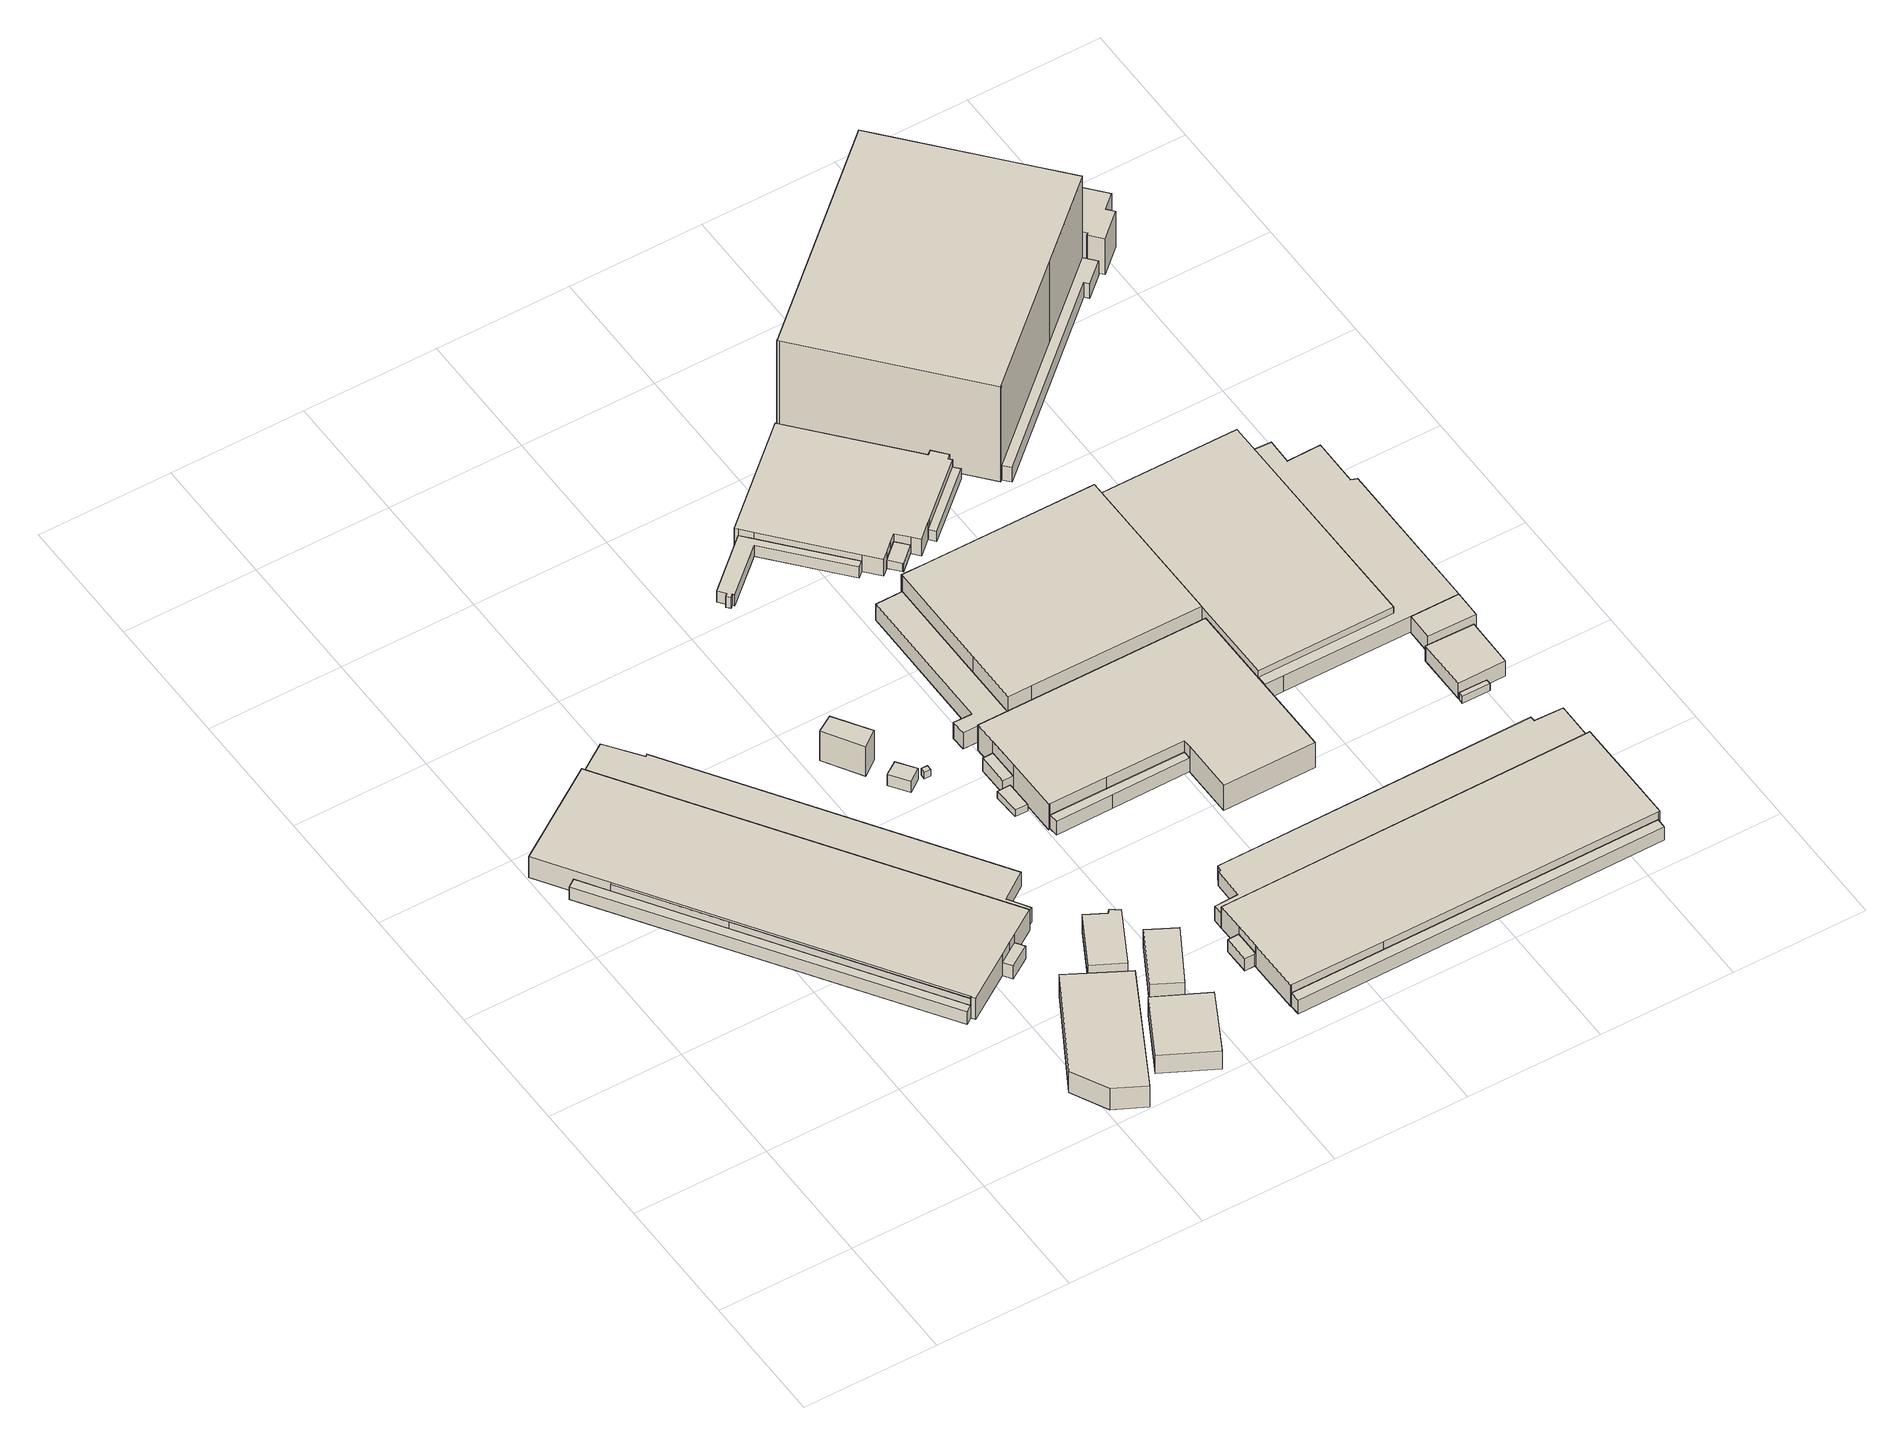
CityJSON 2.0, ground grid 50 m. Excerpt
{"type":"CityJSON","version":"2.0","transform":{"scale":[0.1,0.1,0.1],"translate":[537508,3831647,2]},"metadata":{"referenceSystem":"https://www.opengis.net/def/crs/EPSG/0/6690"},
"CityObjects":{
"building1":{"type":"Building","attributes":{"計測周辺長":281.68,"1/2500図郭":82,"区名":"住之江区","町丁目名称":"南港中８丁目","街区番号":8,"class":"3003","usage":"431","measuredHeight":5.8,"storeysAboveGround":3,"BuildingDetailAttribute.buildingRoofEdgeArea":469,"BuildingDetailAttribute.buildingStructureType":"610","BuildingDetailAttribute.buildingStructureOrgType":"2","BuildingDetailAttribute.detailedUsage":"1720","BuildingDetailAttribute.specifiedBuildingCoverageRate":0.6,"BuildingDetailAttribute.surveyYear":2017,"BuildingTsunamiRiskAttribute.description":"1","BuildingTsunamiRiskAttribute.rank":"2","BuildingTsunamiRiskAttribute.depth":1.08,"BuildingHighTideRiskAttribute.description":"1","BuildingHighTideRiskAttribute.rank":"3","BuildingHighTideRiskAttribute.depth":3.19,"BuildingIDAttribute.prefecture":"27","BuildingIDAttribute.city":"27125"},"geometry":[{"type":"Solid","lod":"1","boundaries":[[[[0,1,2,3,4]],[[3,5,6,4]],[[2,7,5,3]],[[1,8,7,2]],[[0,9,8,1]],[[4,6,9,0]],[[5,7,8,9,6]]]]}]},
"building2":{"type":"Building","attributes":{"計測周辺長":393.23,"1/2500図郭":82,"区名":"住之江区","町丁目名称":"南港中８丁目","街区番号":8,"class":"3003","usage":"431","measuredHeight":8.8,"storeysAboveGround":3,"BuildingDetailAttribute.buildingRoofEdgeArea":6495.75,"BuildingDetailAttribute.buildingStructureType":"610","BuildingDetailAttribute.buildingStructureOrgType":"2","BuildingDetailAttribute.detailedUsage":"1720","BuildingDetailAttribute.specifiedBuildingCoverageRate":0.6,"BuildingDetailAttribute.surveyYear":2017,"BuildingTsunamiRiskAttribute.description":"1","BuildingTsunamiRiskAttribute.rank":"2","BuildingTsunamiRiskAttribute.depth":0.99,"BuildingHighTideRiskAttribute.description":"1","BuildingHighTideRiskAttribute.rank":"3","BuildingHighTideRiskAttribute.depth":3.63,"BuildingIDAttribute.prefecture":"27","BuildingIDAttribute.city":"27125"},"geometry":[{"type":"Solid","lod":"1","boundaries":[[[[4,10,0]],[[10,11,12,0]],[[4,13,11,10]],[[0,12,13,4]],[[11,13,12]]]]}]},
"building3":{"type":"Building","attributes":{"計測周辺長":393.23,"1/2500図郭":82,"区名":"住之江区","町丁目名称":"南港中８丁目","街区番号":8,"class":"3001","usage":"431","measuredHeight":9.7,"storeysAboveGround":3,"BuildingDetailAttribute.buildingRoofEdgeArea":6495.75,"BuildingDetailAttribute.buildingStructureType":"610","BuildingDetailAttribute.buildingStructureOrgType":"2","BuildingDetailAttribute.detailedUsage":"1720","BuildingDetailAttribute.specifiedBuildingCoverageRate":0.6,"BuildingDetailAttribute.surveyYear":2017,"BuildingTsunamiRiskAttribute.description":"1","BuildingTsunamiRiskAttribute.rank":"2","BuildingTsunamiRiskAttribute.depth":0.93,"BuildingHighTideRiskAttribute.description":"1","BuildingHighTideRiskAttribute.rank":"3","BuildingHighTideRiskAttribute.depth":3.77,"BuildingIDAttribute.prefecture":"27","BuildingIDAttribute.city":"27125"},"geometry":[{"type":"Solid","lod":"1","boundaries":[[[[14,15,16,17,18,19,20,21,22,23,24]],[[23,25,26,24]],[[22,27,25,23]],[[21,28,27,22]],[[20,29,28,21]],[[19,30,29,20]],[[18,31,30,19]],[[17,32,31,18]],[[16,33,32,17]],[[15,34,33,16]],[[14,35,34,15]],[[24,26,35,14]],[[25,27,28,29,30,31,32,33,34,35,26]]]]}]},
"building4":{"type":"Building","attributes":{"計測周辺長":144.31,"1/2500図郭":82,"区名":"住之江区","町丁目名称":"南港中８丁目","街区番号":8,"class":"3001","usage":"431","measuredHeight":9.9,"storeysAboveGround":2,"BuildingDetailAttribute.buildingRoofEdgeArea":1191.62,"BuildingDetailAttribute.buildingStructureType":"610","BuildingDetailAttribute.buildingStructureOrgType":"2","BuildingDetailAttribute.detailedUsage":"1720","BuildingDetailAttribute.specifiedBuildingCoverageRate":0.6,"BuildingDetailAttribute.surveyYear":2017,"BuildingTsunamiRiskAttribute.description":"1","BuildingTsunamiRiskAttribute.rank":"2","BuildingTsunamiRiskAttribute.depth":0.96,"BuildingHighTideRiskAttribute.description":"1","BuildingHighTideRiskAttribute.rank":"3","BuildingHighTideRiskAttribute.depth":3.67,"BuildingIDAttribute.prefecture":"27","BuildingIDAttribute.city":"27125"},"geometry":[{"type":"Solid","lod":"1","boundaries":[[[[36,37,38,39,40]],[[39,41,42,40]],[[38,43,41,39]],[[37,44,43,38]],[[36,45,44,37]],[[40,42,45,36]],[[41,43,44,45,42]]]]}]},
"building5":{"type":"Building","attributes":{"計測周辺長":339.8,"1/2500図郭":82,"区名":"住之江区","町丁目名称":"南港中８丁目","街区番号":8,"class":"3003","usage":"431","measuredHeight":6.7,"storeysAboveGround":3,"BuildingDetailAttribute.buildingRoofEdgeArea":2416.09,"BuildingDetailAttribute.buildingStructureType":"610","BuildingDetailAttribute.buildingStructureOrgType":"2","BuildingDetailAttribute.detailedUsage":"1720","BuildingDetailAttribute.specifiedBuildingCoverageRate":0.6,"BuildingDetailAttribute.surveyYear":2017,"BuildingTsunamiRiskAttribute.description":"1","BuildingTsunamiRiskAttribute.rank":"2","BuildingTsunamiRiskAttribute.depth":1.17,"BuildingHighTideRiskAttribute.description":"1","BuildingHighTideRiskAttribute.rank":"3","BuildingHighTideRiskAttribute.depth":3.79,"BuildingIDAttribute.prefecture":"27","BuildingIDAttribute.city":"27125"},"geometry":[{"type":"Solid","lod":"1","boundaries":[[[[24,46,47,48,49,50,51,14]],[[51,52,53,14]],[[50,54,52,51]],[[49,55,54,50]],[[48,56,55,49]],[[47,57,56,48]],[[46,58,57,47]],[[24,59,58,46]],[[14,53,59,24]],[[52,54,55,56,57,58,59,53]]]]}]},
"building6":{"type":"Building","attributes":{"class":"3003","measuredHeight":5.9,"BuildingDetailAttribute.specifiedBuildingCoverageRate":0.6,"BuildingDetailAttribute.surveyYear":2017,"BuildingTsunamiRiskAttribute.description":"1","BuildingTsunamiRiskAttribute.rank":"2","BuildingTsunamiRiskAttribute.depth":1.03,"BuildingHighTideRiskAttribute.description":"1","BuildingHighTideRiskAttribute.rank":"3","BuildingHighTideRiskAttribute.depth":3.66,"BuildingIDAttribute.prefecture":"27","BuildingIDAttribute.city":"27125"},"geometry":[{"type":"Solid","lod":"1","boundaries":[[[[60,61,62,63,64]],[[63,65,66,64]],[[62,67,65,63]],[[61,68,67,62]],[[60,69,68,61]],[[64,66,69,60]],[[65,67,68,69,66]]]]}]},
"building7":{"type":"Building","attributes":{"計測周辺長":93.6,"1/2500図郭":82,"区名":"住之江区","町丁目名称":"南港中８丁目","街区番号":9,"class":"3001","usage":"431","measuredHeight":8.3,"storeysAboveGround":2,"BuildingDetailAttribute.buildingRoofEdgeArea":542.72,"BuildingDetailAttribute.buildingStructureType":"610","BuildingDetailAttribute.buildingStructureOrgType":"2","BuildingDetailAttribute.detailedUsage":"1720","BuildingDetailAttribute.specifiedBuildingCoverageRate":0.6,"BuildingDetailAttribute.surveyYear":2017,"BuildingTsunamiRiskAttribute.description":"1","BuildingTsunamiRiskAttribute.rank":"2","BuildingTsunamiRiskAttribute.depth":0.92,"BuildingHighTideRiskAttribute.description":"1","BuildingHighTideRiskAttribute.rank":"3","BuildingHighTideRiskAttribute.depth":3.6,"BuildingIDAttribute.prefecture":"27","BuildingIDAttribute.city":"27125"},"geometry":[{"type":"Solid","lod":"1","boundaries":[[[[70,71,72,73]],[[72,74,75,73]],[[71,76,74,72]],[[70,77,76,71]],[[73,75,77,70]],[[74,76,77,75]]]]}]},
"building8":{"type":"Building","attributes":{"計測周辺長":71.78,"1/2500図郭":82,"区名":"住之江区","町丁目名称":"南港中８丁目","街区番号":8,"class":"3001","usage":"431","measuredHeight":8.1,"storeysAboveGround":2,"BuildingDetailAttribute.buildingRoofEdgeArea":282.41,"BuildingDetailAttribute.buildingStructureType":"610","BuildingDetailAttribute.buildingStructureOrgType":"2","BuildingDetailAttribute.detailedUsage":"1720","BuildingDetailAttribute.specifiedBuildingCoverageRate":0.6,"BuildingDetailAttribute.surveyYear":2017,"BuildingTsunamiRiskAttribute.description":"1","BuildingTsunamiRiskAttribute.rank":"2","BuildingTsunamiRiskAttribute.depth":0.71,"BuildingHighTideRiskAttribute.description":"1","BuildingHighTideRiskAttribute.rank":"3","BuildingHighTideRiskAttribute.depth":3.33,"BuildingIDAttribute.prefecture":"27","BuildingIDAttribute.city":"27125"},"geometry":[{"type":"Solid","lod":"1","boundaries":[[[[78,79,80,81,82,83]],[[82,84,85,83]],[[81,86,84,82]],[[80,87,86,81]],[[79,88,87,80]],[[78,89,88,79]],[[83,85,89,78]],[[84,86,87,88,89,85]]]]}]},
"building9":{"type":"Building","attributes":{"計測周辺長":70.95,"1/2500図郭":82,"区名":"住之江区","町丁目名称":"南港中８丁目","街区番号":9,"class":"3001","usage":"431","measuredHeight":7.9,"storeysAboveGround":2,"BuildingDetailAttribute.buildingRoofEdgeArea":276.75,"BuildingDetailAttribute.buildingStructureType":"610","BuildingDetailAttribute.buildingStructureOrgType":"2","BuildingDetailAttribute.detailedUsage":"1720","BuildingDetailAttribute.specifiedBuildingCoverageRate":0.6,"BuildingDetailAttribute.surveyYear":2017,"BuildingTsunamiRiskAttribute.description":"1","BuildingTsunamiRiskAttribute.rank":"1","BuildingTsunamiRiskAttribute.depth":0.41,"BuildingHighTideRiskAttribute.description":"1","BuildingHighTideRiskAttribute.rank":"2","BuildingHighTideRiskAttribute.depth":2.87,"BuildingIDAttribute.prefecture":"27","BuildingIDAttribute.city":"27125"},"geometry":[{"type":"Solid","lod":"1","boundaries":[[[[90,91,92,93]],[[92,94,95,93]],[[91,96,94,92]],[[90,97,96,91]],[[93,95,97,90]],[[94,96,97,95]]]]}]},
"building10":{"type":"Building","attributes":{"計測周辺長":46.69,"1/2500図郭":82,"区名":"住之江区","町丁目名称":"南港中８丁目","街区番号":7,"class":"3002","usage":"401","measuredHeight":13.6,"storeysAboveGround":4,"BuildingDetailAttribute.buildingRoofEdgeArea":118.66,"BuildingDetailAttribute.buildingStructureType":"603","BuildingDetailAttribute.buildingStructureOrgType":"3","BuildingDetailAttribute.detailedUsage":"1310","BuildingDetailAttribute.specifiedBuildingCoverageRate":0.6,"BuildingDetailAttribute.surveyYear":2017,"BuildingTsunamiRiskAttribute.description":"1","BuildingTsunamiRiskAttribute.rank":"1","BuildingTsunamiRiskAttribute.depth":0.15,"BuildingHighTideRiskAttribute.description":"1","BuildingHighTideRiskAttribute.rank":"2","BuildingHighTideRiskAttribute.depth":2.78,"BuildingIDAttribute.prefecture":"27","BuildingIDAttribute.city":"27125"},"geometry":[{"type":"Solid","lod":"1","boundaries":[[[[98,99,100,101]],[[100,102,103,101]],[[99,104,102,100]],[[98,105,104,99]],[[101,103,105,98]],[[102,104,105,103]]]]}]},
"building11":{"type":"Building","attributes":{"計測周辺長":28.37,"1/2500図郭":82,"区名":"住之江区","町丁目名称":"南港中８丁目","街区番号":7,"class":"3001","usage":"431","measuredHeight":5.3,"storeysAboveGround":1,"BuildingDetailAttribute.buildingRoofEdgeArea":49.16,"BuildingDetailAttribute.buildingStructureType":"610","BuildingDetailAttribute.buildingStructureOrgType":"2","BuildingDetailAttribute.detailedUsage":"1720","BuildingDetailAttribute.specifiedBuildingCoverageRate":0.6,"BuildingDetailAttribute.surveyYear":2017,"BuildingTsunamiRiskAttribute.description":"1","BuildingTsunamiRiskAttribute.rank":"2","BuildingTsunamiRiskAttribute.depth":1.25,"BuildingHighTideRiskAttribute.description":"1","BuildingHighTideRiskAttribute.rank":"3","BuildingHighTideRiskAttribute.depth":3.88,"BuildingIDAttribute.prefecture":"27","BuildingIDAttribute.city":"27125"},"geometry":[{"type":"Solid","lod":"1","boundaries":[[[[106,107,108,109]],[[108,110,111,109]],[[107,112,110,108]],[[106,113,112,107]],[[109,111,113,106]],[[110,112,113,111]]]]}]},
"building12":{"type":"Building","attributes":{"class":"3001","BuildingDetailAttribute.specifiedBuildingCoverageRate":0.6,"BuildingDetailAttribute.surveyYear":2017,"BuildingTsunamiRiskAttribute.description":"1","BuildingTsunamiRiskAttribute.rank":"2","BuildingTsunamiRiskAttribute.depth":1.25,"BuildingHighTideRiskAttribute.description":"1","BuildingHighTideRiskAttribute.rank":"3","BuildingHighTideRiskAttribute.depth":3.88,"BuildingIDAttribute.prefecture":"27","BuildingIDAttribute.city":"27125"},"geometry":[{"type":"Solid","lod":"1","boundaries":[[[[114,115,116,117]],[[116,118,119,117]],[[115,120,118,116]],[[114,121,120,115]],[[117,119,121,114]],[[118,120,121,119]]]]}]},
"building13":{"type":"Building","attributes":{"計測周辺長":28.31,"1/2500図郭":82,"区名":"住之江区","町丁目名称":"南港中８丁目","街区番号":9,"class":"3003","usage":"431","measuredHeight":5.7,"storeysAboveGround":2,"BuildingDetailAttribute.buildingRoofEdgeArea":41.56,"BuildingDetailAttribute.buildingStructureType":"610","BuildingDetailAttribute.buildingStructureOrgType":"2","BuildingDetailAttribute.detailedUsage":"1720","BuildingDetailAttribute.specifiedBuildingCoverageRate":0.6,"BuildingDetailAttribute.surveyYear":2017,"BuildingTsunamiRiskAttribute.description":"1","BuildingTsunamiRiskAttribute.rank":"2","BuildingTsunamiRiskAttribute.depth":0.68,"BuildingHighTideRiskAttribute.description":"1","BuildingHighTideRiskAttribute.rank":"3","BuildingHighTideRiskAttribute.depth":3.29,"BuildingIDAttribute.prefecture":"27","BuildingIDAttribute.city":"27125"},"geometry":[{"type":"Solid","lod":"1","boundaries":[[[[122,123,124,125,126,127]],[[126,128,129,127]],[[125,130,128,126]],[[124,131,130,125]],[[123,132,131,124]],[[122,133,132,123]],[[127,129,133,122]],[[128,130,131,132,133,129]]]]}]},
"building14":{"type":"Building","attributes":{"class":"3003","measuredHeight":5.7,"BuildingDetailAttribute.specifiedBuildingCoverageRate":0.6,"BuildingDetailAttribute.surveyYear":2017,"BuildingTsunamiRiskAttribute.description":"1","BuildingTsunamiRiskAttribute.rank":"2","BuildingTsunamiRiskAttribute.depth":0.74,"BuildingHighTideRiskAttribute.description":"1","BuildingHighTideRiskAttribute.rank":"3","BuildingHighTideRiskAttribute.depth":3.34,"BuildingIDAttribute.prefecture":"27","BuildingIDAttribute.city":"27125"},"geometry":[{"type":"Solid","lod":"1","boundaries":[[[[134,122,127]],[[122,133,129,127]],[[134,135,133,122]],[[127,129,135,134]],[[133,135,129]]]]}]},
"building15":{"type":"Building","attributes":{"計測周辺長":30.01,"1/2500図郭":82,"区名":"住之江区","町丁目名称":"南港中８丁目","街区番号":7,"class":"3003","usage":"431","measuredHeight":3.1,"storeysAboveGround":1,"BuildingDetailAttribute.buildingRoofEdgeArea":49.34,"BuildingDetailAttribute.buildingStructureType":"610","BuildingDetailAttribute.buildingStructureOrgType":"2","BuildingDetailAttribute.detailedUsage":"1720","BuildingDetailAttribute.specifiedBuildingCoverageRate":0.6,"BuildingDetailAttribute.surveyYear":2017,"BuildingTsunamiRiskAttribute.description":"1","BuildingTsunamiRiskAttribute.rank":"2","BuildingTsunamiRiskAttribute.depth":0.76,"BuildingHighTideRiskAttribute.description":"1","BuildingHighTideRiskAttribute.rank":"3","BuildingHighTideRiskAttribute.depth":3.38,"BuildingIDAttribute.prefecture":"27","BuildingIDAttribute.city":"27125"},"geometry":[{"type":"Solid","lod":"1","boundaries":[[[[136,137,138,139]],[[138,140,141,139]],[[137,142,140,138]],[[136,143,142,137]],[[139,141,143,136]],[[140,142,143,141]]]]}]},
"building16":{"type":"Building","attributes":{"計測周辺長":31.32,"1/2500図郭":82,"区名":"住之江区","町丁目名称":"南港中８丁目","街区番号":7,"class":"3003","usage":"431","measuredHeight":5.9,"storeysAboveGround":2,"BuildingDetailAttribute.buildingRoofEdgeArea":45.96,"BuildingDetailAttribute.buildingStructureType":"610","BuildingDetailAttribute.buildingStructureOrgType":"2","BuildingDetailAttribute.detailedUsage":"1720","BuildingDetailAttribute.specifiedBuildingCoverageRate":0.6,"BuildingDetailAttribute.surveyYear":2017,"BuildingTsunamiRiskAttribute.description":"1","BuildingTsunamiRiskAttribute.rank":"2","BuildingTsunamiRiskAttribute.depth":0.8,"BuildingHighTideRiskAttribute.description":"1","BuildingHighTideRiskAttribute.rank":"3","BuildingHighTideRiskAttribute.depth":3.42,"BuildingIDAttribute.prefecture":"27","BuildingIDAttribute.city":"27125"},"geometry":[{"type":"Solid","lod":"1","boundaries":[[[[144,145,146,147]],[[146,148,149,147]],[[145,150,148,146]],[[144,151,150,145]],[[147,149,151,144]],[[148,150,151,149]]]]}]},
"building17":{"type":"Building","attributes":{"計測周辺長":300.01,"1/2500図郭":83,"区名":"住之江区","町丁目名称":"南港中８丁目","街区番号":7,"class":"3003","usage":"431","measuredHeight":11.2,"storeysAboveGround":3,"BuildingDetailAttribute.buildingRoofEdgeArea":4330.67,"BuildingDetailAttribute.buildingStructureType":"610","BuildingDetailAttribute.buildingStructureOrgType":"2","BuildingDetailAttribute.detailedUsage":"1720","BuildingDetailAttribute.specifiedBuildingCoverageRate":0.6,"BuildingDetailAttribute.surveyYear":2017,"BuildingTsunamiRiskAttribute.description":"1","BuildingTsunamiRiskAttribute.rank":"2","BuildingTsunamiRiskAttribute.depth":0.8,"BuildingHighTideRiskAttribute.description":"1","BuildingHighTideRiskAttribute.rank":"3","BuildingHighTideRiskAttribute.depth":3.42,"BuildingIDAttribute.prefecture":"27","BuildingIDAttribute.city":"27125"},"geometry":[{"type":"Solid","lod":"1","boundaries":[[[[152,153,154]],[[153,155,156,154]],[[152,157,155,153]],[[154,156,157,152]],[[155,157,156]]]]}]},
"building18":{"type":"Building","attributes":{"計測周辺長":107.72,"1/2500図郭":83,"区名":"住之江区","町丁目名称":"南港中８丁目","街区番号":7,"class":"3003","usage":"431","measuredHeight":6.3,"storeysAboveGround":2,"BuildingDetailAttribute.buildingRoofEdgeArea":164.57,"BuildingDetailAttribute.buildingStructureType":"610","BuildingDetailAttribute.buildingStructureOrgType":"2","BuildingDetailAttribute.detailedUsage":"1720","BuildingDetailAttribute.specifiedBuildingCoverageRate":0.6,"BuildingDetailAttribute.surveyYear":2017,"BuildingTsunamiRiskAttribute.description":"1","BuildingTsunamiRiskAttribute.rank":"2","BuildingTsunamiRiskAttribute.depth":0.67,"BuildingHighTideRiskAttribute.description":"1","BuildingHighTideRiskAttribute.rank":"3","BuildingHighTideRiskAttribute.depth":3.29,"BuildingIDAttribute.prefecture":"27","BuildingIDAttribute.city":"27125"},"geometry":[{"type":"Solid","lod":"1","boundaries":[[[[158,159,160,161,162,163]],[[162,164,165,163]],[[161,166,164,162]],[[160,167,166,161]],[[159,168,167,160]],[[158,169,168,159]],[[163,165,169,158]],[[164,166,167,168,169,165]]]]}]},
"building19":{"type":"Building","attributes":{"計測周辺長":158.01,"1/2500図郭":82,"区名":"住之江区","町丁目名称":"南港中８丁目","街区番号":7,"class":"3003","usage":"431","measuredHeight":7.5,"storeysAboveGround":2,"BuildingDetailAttribute.buildingRoofEdgeArea":660.32,"BuildingDetailAttribute.buildingStructureType":"610","BuildingDetailAttribute.buildingStructureOrgType":"2","BuildingDetailAttribute.detailedUsage":"1720","BuildingDetailAttribute.specifiedBuildingCoverageRate":0.6,"BuildingDetailAttribute.surveyYear":2017,"BuildingTsunamiRiskAttribute.description":"1","BuildingTsunamiRiskAttribute.rank":"1","BuildingTsunamiRiskAttribute.depth":0.03,"BuildingHighTideRiskAttribute.description":"1","BuildingHighTideRiskAttribute.rank":"2","BuildingHighTideRiskAttribute.depth":2.65,"BuildingIDAttribute.prefecture":"27","BuildingIDAttribute.city":"27125"},"geometry":[{"type":"Solid","lod":"1","boundaries":[[[[170,171,172,173,174,175,176]],[[175,177,178,176]],[[174,179,177,175]],[[173,180,179,174]],[[172,181,180,173]],[[171,182,181,172]],[[170,183,182,171]],[[176,178,183,170]],[[177,179,180,181,182,183,178]]]]}]},
"building20":{"type":"Building","attributes":{"区名":"住之江区","町丁目名称":"南港中８丁目","街区番号":7,"class":"3003","usage":"431","measuredHeight":5.1,"storeysAboveGround":6,"BuildingDetailAttribute.buildingRoofEdgeArea":10461.4,"BuildingDetailAttribute.buildingStructureType":"603","BuildingDetailAttribute.buildingStructureOrgType":"3","BuildingDetailAttribute.detailedUsage":"1720","BuildingDetailAttribute.specifiedBuildingCoverageRate":0.6,"BuildingDetailAttribute.surveyYear":2017,"BuildingTsunamiRiskAttribute.description":"1","BuildingTsunamiRiskAttribute.rank":"1","BuildingTsunamiRiskAttribute.depth":0.06,"BuildingHighTideRiskAttribute.description":"1","BuildingHighTideRiskAttribute.rank":"2","BuildingHighTideRiskAttribute.depth":2.56,"BuildingIDAttribute.prefecture":"27","BuildingIDAttribute.city":"27125"},"geometry":[{"type":"Solid","lod":"1","boundaries":[[[[184,185,186,187,188,189,190,191,192,193,194]],[[193,195,196,194]],[[192,197,195,193]],[[191,198,197,192]],[[190,199,198,191]],[[189,200,199,190]],[[188,201,200,189]],[[187,202,201,188]],[[186,203,202,187]],[[185,204,203,186]],[[184,205,204,185]],[[194,196,205,184]],[[195,197,198,199,200,201,202,203,204,205,196]]]]}]},
"building21":{"type":"Building","attributes":{"計測周辺長":300.01,"1/2500図郭":83,"区名":"住之江区","町丁目名称":"南港中８丁目","街区番号":7,"class":"3001","usage":"431","measuredHeight":11.7,"storeysAboveGround":3,"BuildingDetailAttribute.buildingRoofEdgeArea":4330.67,"BuildingDetailAttribute.buildingStructureType":"610","BuildingDetailAttribute.buildingStructureOrgType":"2","BuildingDetailAttribute.detailedUsage":"1720","BuildingDetailAttribute.specifiedBuildingCoverageRate":0.6,"BuildingDetailAttribute.surveyYear":2017,"BuildingTsunamiRiskAttribute.description":"1","BuildingTsunamiRiskAttribute.rank":"2","BuildingTsunamiRiskAttribute.depth":0.56,"BuildingHighTideRiskAttribute.description":"1","BuildingHighTideRiskAttribute.rank":"3","BuildingHighTideRiskAttribute.depth":3.79,"BuildingIDAttribute.prefecture":"27","BuildingIDAttribute.city":"27125"},"geometry":[{"type":"Solid","lod":"1","boundaries":[[[[206,207,208,209,210,211,212,213,214,215,216,217,218]],[[217,219,220,218]],[[216,156,219,217]],[[215,157,156,216]],[[214,155,157,215]],[[213,221,155,214]],[[212,222,221,213]],[[211,223,222,212]],[[210,224,223,211]],[[209,225,224,210]],[[208,226,225,209]],[[207,227,226,208]],[[206,228,227,207]],[[218,220,228,206]],[[219,156,157,155,221,222,223,224,225,226,227,228,220]]]]}]},
"building22":{"type":"Building","attributes":{"区名":"住之江区","町丁目名称":"南港中８丁目","街区番号":7,"class":"3001","usage":"431","measuredHeight":3.8,"storeysAboveGround":6,"BuildingDetailAttribute.buildingRoofEdgeArea":10461.4,"BuildingDetailAttribute.buildingStructureType":"603","BuildingDetailAttribute.buildingStructureOrgType":"3","BuildingDetailAttribute.detailedUsage":"1720","BuildingDetailAttribute.specifiedBuildingCoverageRate":0.6,"BuildingDetailAttribute.surveyYear":2017,"BuildingHighTideRiskAttribute.description":"1","BuildingHighTideRiskAttribute.rank":"2","BuildingHighTideRiskAttribute.depth":2.27,"BuildingIDAttribute.prefecture":"27","BuildingIDAttribute.city":"27125"},"geometry":[{"type":"Solid","lod":"1","boundaries":[[[[229,230,231,232,233,234]],[[233,235,236,234]],[[232,237,235,233]],[[231,238,237,232]],[[230,239,238,231]],[[229,240,239,230]],[[234,236,240,229]],[[235,237,238,239,240,236]]]]}]},
"building23":{"type":"Building","attributes":{"計測周辺長":284.75,"1/2500図郭":83,"区名":"住之江区","町丁目名称":"南港中８丁目","街区番号":9,"class":"3003","usage":"431","measuredHeight":6.2,"storeysAboveGround":3,"BuildingDetailAttribute.buildingRoofEdgeArea":536.68,"BuildingDetailAttribute.buildingStructureType":"610","BuildingDetailAttribute.buildingStructureOrgType":"2","BuildingDetailAttribute.detailedUsage":"1720","BuildingDetailAttribute.specifiedBuildingCoverageRate":0.6,"BuildingDetailAttribute.surveyYear":2017,"BuildingTsunamiRiskAttribute.description":"1","BuildingTsunamiRiskAttribute.rank":"2","BuildingTsunamiRiskAttribute.depth":1.19,"BuildingHighTideRiskAttribute.description":"1","BuildingHighTideRiskAttribute.rank":"3","BuildingHighTideRiskAttribute.depth":3.75,"BuildingIDAttribute.prefecture":"27","BuildingIDAttribute.city":"27125"},"geometry":[{"type":"Solid","lod":"1","boundaries":[[[[241,242,243,244,245]],[[244,246,247,245]],[[243,248,246,244]],[[242,249,248,243]],[[241,250,249,242]],[[245,247,250,241]],[[246,248,249,250,247]]]]}]},
"building24":{"type":"Building","attributes":{"区名":"住之江区","町丁目名称":"南港中８丁目","街区番号":7,"class":"3001","usage":"431","measuredHeight":7.7,"storeysAboveGround":6,"BuildingDetailAttribute.buildingRoofEdgeArea":10461.4,"BuildingDetailAttribute.buildingStructureType":"603","BuildingDetailAttribute.buildingStructureOrgType":"3","BuildingDetailAttribute.detailedUsage":"1720","BuildingDetailAttribute.specifiedBuildingCoverageRate":0.6,"BuildingDetailAttribute.surveyYear":2017,"BuildingTsunamiRiskAttribute.description":"1","BuildingTsunamiRiskAttribute.rank":"1","BuildingTsunamiRiskAttribute.depth":0.12,"BuildingHighTideRiskAttribute.description":"1","BuildingHighTideRiskAttribute.rank":"2","BuildingHighTideRiskAttribute.depth":2.21,"BuildingIDAttribute.prefecture":"27","BuildingIDAttribute.city":"27125"},"geometry":[{"type":"Solid","lod":"1","boundaries":[[[[251,252,253,254,255,256,257,258,259,260,261,262,263,264,265,266,267,268,269,270]],[[269,271,272,270]],[[268,273,271,269]],[[267,274,273,268]],[[266,275,274,267]],[[265,276,275,266]],[[264,277,276,265]],[[263,278,277,264]],[[262,279,278,263]],[[261,280,279,262]],[[260,281,280,261]],[[259,282,281,260]],[[258,283,282,259]],[[257,284,283,258]],[[256,285,284,257]],[[255,286,285,256]],[[254,287,286,255]],[[253,288,287,254]],[[252,289,288,253]],[[251,290,289,252]],[[270,272,290,251]],[[271,273,274,275,276,277,278,279,280,281,282,283,284,285,286,287,288,289,290,272]]]]}]},
"building25":{"type":"Building","attributes":{"計測周辺長":360.74,"1/2500図郭":83,"区名":"住之江区","町丁目名称":"南港中８丁目","街区番号":9,"class":"3001","usage":"431","measuredHeight":9.8,"storeysAboveGround":3,"BuildingDetailAttribute.buildingRoofEdgeArea":5701.12,"BuildingDetailAttribute.buildingStructureType":"610","BuildingDetailAttribute.buildingStructureOrgType":"2","BuildingDetailAttribute.detailedUsage":"1720","BuildingDetailAttribute.specifiedBuildingCoverageRate":0.6,"BuildingDetailAttribute.surveyYear":2017,"BuildingTsunamiRiskAttribute.description":"1","BuildingTsunamiRiskAttribute.rank":"2","BuildingTsunamiRiskAttribute.depth":1.18,"BuildingHighTideRiskAttribute.description":"1","BuildingHighTideRiskAttribute.rank":"3","BuildingHighTideRiskAttribute.depth":3.78,"BuildingIDAttribute.prefecture":"27","BuildingIDAttribute.city":"27125"},"geometry":[{"type":"Solid","lod":"1","boundaries":[[[[291,292,293,242,241,245,294,295,296,297,298,299]],[[298,300,301,299]],[[297,302,300,298]],[[296,303,302,297]],[[295,304,303,296]],[[294,305,304,295]],[[245,306,305,294]],[[241,307,306,245]],[[242,308,307,241]],[[293,309,308,242]],[[292,310,309,293]],[[291,311,310,292]],[[299,301,311,291]],[[300,302,303,304,305,306,307,308,309,310,311,301]]]]}]},
"building26":{"type":"Building","attributes":{"計測周辺長":271.76,"1/2500図郭":83,"区名":"住之江区","町丁目名称":"南港中８丁目","街区番号":7,"class":"3001","usage":"431","measuredHeight":14.8,"storeysAboveGround":4,"BuildingDetailAttribute.buildingRoofEdgeArea":4591.32,"BuildingDetailAttribute.buildingStructureType":"610","BuildingDetailAttribute.buildingStructureOrgType":"2","BuildingDetailAttribute.detailedUsage":"1720","BuildingDetailAttribute.specifiedBuildingCoverageRate":0.6,"BuildingDetailAttribute.surveyYear":2017,"BuildingTsunamiRiskAttribute.description":"1","BuildingTsunamiRiskAttribute.rank":"1","BuildingTsunamiRiskAttribute.depth":0.21,"BuildingHighTideRiskAttribute.description":"1","BuildingHighTideRiskAttribute.rank":"2","BuildingHighTideRiskAttribute.depth":2.88,"BuildingIDAttribute.prefecture":"27","BuildingIDAttribute.city":"27125"},"geometry":[{"type":"Solid","lod":"1","boundaries":[[[[312,313,314,315,316,317,318,319,320]],[[319,321,322,320]],[[318,323,321,319]],[[317,324,323,318]],[[316,325,324,317]],[[315,326,325,316]],[[314,327,326,315]],[[313,328,327,314]],[[312,329,328,313]],[[320,322,329,312]],[[321,323,324,325,326,327,328,329,322]]]]}]},
"building27":{"type":"Building","attributes":{"計測周辺長":314.04,"1/2500図郭":83,"区名":"住之江区","町丁目名称":"南港中８丁目","街区番号":9,"class":"3003","usage":"431","measuredHeight":6.6,"storeysAboveGround":3,"BuildingDetailAttribute.buildingRoofEdgeArea":2360.34,"BuildingDetailAttribute.buildingStructureType":"610","BuildingDetailAttribute.buildingStructureOrgType":"2","BuildingDetailAttribute.detailedUsage":"1720","BuildingDetailAttribute.specifiedBuildingCoverageRate":0.6,"BuildingDetailAttribute.surveyYear":2017,"BuildingTsunamiRiskAttribute.description":"1","BuildingTsunamiRiskAttribute.rank":"2","BuildingTsunamiRiskAttribute.depth":1.33,"BuildingHighTideRiskAttribute.description":"1","BuildingHighTideRiskAttribute.rank":"3","BuildingHighTideRiskAttribute.depth":3.94,"BuildingIDAttribute.prefecture":"27","BuildingIDAttribute.city":"27125"},"geometry":[{"type":"Solid","lod":"1","boundaries":[[[[298,330,331,332,333,334,335,336,337,299]],[[337,338,339,299]],[[336,340,338,337]],[[335,341,340,336]],[[334,342,341,335]],[[333,343,342,334]],[[332,344,343,333]],[[331,345,344,332]],[[330,346,345,331]],[[298,347,346,330]],[[299,339,347,298]],[[338,340,341,342,343,344,345,346,347,339]]]]}]},
"building28":{"type":"Building","attributes":{"区名":"住之江区","町丁目名称":"南港中８丁目","街区番号":7,"class":"3003","usage":"431","measuredHeight":4.8,"storeysAboveGround":6,"BuildingDetailAttribute.buildingRoofEdgeArea":10461.4,"BuildingDetailAttribute.buildingStructureType":"603","BuildingDetailAttribute.buildingStructureOrgType":"3","BuildingDetailAttribute.detailedUsage":"1720","BuildingDetailAttribute.specifiedBuildingCoverageRate":0.6,"BuildingDetailAttribute.surveyYear":2017,"BuildingHighTideRiskAttribute.description":"1","BuildingHighTideRiskAttribute.rank":"2","BuildingHighTideRiskAttribute.depth":2.35,"BuildingIDAttribute.prefecture":"27","BuildingIDAttribute.city":"27125"},"geometry":[{"type":"Solid","lod":"1","boundaries":[[[[348,349,350,351,352]],[[351,353,354,352]],[[350,355,353,351]],[[349,356,355,350]],[[348,357,356,349]],[[352,354,357,348]],[[353,355,356,357,354]]]]}]},
"building29":{"type":"Building","attributes":{"計測周辺長":286.26,"1/2500図郭":83,"区名":"住之江区","町丁目名称":"南港中８丁目","街区番号":7,"class":"3001","usage":"431","measuredHeight":10,"storeysAboveGround":2,"BuildingDetailAttribute.buildingRoofEdgeArea":4708.88,"BuildingDetailAttribute.buildingStructureType":"610","BuildingDetailAttribute.buildingStructureOrgType":"2","BuildingDetailAttribute.detailedUsage":"1720","BuildingDetailAttribute.specifiedBuildingCoverageRate":0.6,"BuildingDetailAttribute.surveyYear":2017,"BuildingTsunamiRiskAttribute.description":"1","BuildingTsunamiRiskAttribute.rank":"2","BuildingTsunamiRiskAttribute.depth":0.67,"BuildingHighTideRiskAttribute.description":"1","BuildingHighTideRiskAttribute.rank":"3","BuildingHighTideRiskAttribute.depth":3.51,"BuildingIDAttribute.prefecture":"27","BuildingIDAttribute.city":"27125"},"geometry":[{"type":"Solid","lod":"1","boundaries":[[[[358,359,360,361]],[[360,362,363,361]],[[359,364,362,360]],[[358,365,364,359]],[[361,363,365,358]],[[362,364,365,363]]]]}]},
"building30":{"type":"Building","attributes":{"区名":"住之江区","町丁目名称":"南港中８丁目","街区番号":7,"class":"3002","usage":"431","measuredHeight":44,"storeysAboveGround":6,"BuildingDetailAttribute.buildingRoofEdgeArea":10461.4,"BuildingDetailAttribute.buildingStructureType":"603","BuildingDetailAttribute.buildingStructureOrgType":"3","BuildingDetailAttribute.detailedUsage":"1720","BuildingDetailAttribute.specifiedBuildingCoverageRate":0.6,"BuildingDetailAttribute.surveyYear":2017,"BuildingTsunamiRiskAttribute.description":"1","BuildingTsunamiRiskAttribute.rank":"1","BuildingTsunamiRiskAttribute.depth":0.02,"BuildingHighTideRiskAttribute.description":"1","BuildingHighTideRiskAttribute.rank":"2","BuildingHighTideRiskAttribute.depth":2.61,"BuildingIDAttribute.prefecture":"27","BuildingIDAttribute.city":"27125"},"geometry":[{"type":"Solid","lod":"1","boundaries":[[[[366,367,368,369,370,371,372,373,374,375,376]],[[375,377,378,376]],[[374,379,377,375]],[[373,380,379,374]],[[372,381,380,373]],[[371,382,381,372]],[[370,383,382,371]],[[369,384,383,370]],[[368,385,384,369]],[[367,386,385,368]],[[366,387,386,367]],[[376,378,387,366]],[[377,379,380,381,382,383,384,385,386,387,378]]]]}]},
"building31":{"type":"Building","attributes":{"class":"3003","measuredHeight":3.3,"BuildingDetailAttribute.specifiedBuildingCoverageRate":0.6,"BuildingDetailAttribute.surveyYear":2017,"BuildingTsunamiRiskAttribute.description":"1","BuildingTsunamiRiskAttribute.rank":"2","BuildingTsunamiRiskAttribute.depth":1.44,"BuildingHighTideRiskAttribute.description":"1","BuildingHighTideRiskAttribute.rank":"3","BuildingHighTideRiskAttribute.depth":4.05,"BuildingIDAttribute.prefecture":"27","BuildingIDAttribute.city":"27125"},"geometry":[{"type":"Solid","lod":"1","boundaries":[[[[388,389,390,391]],[[390,392,393,391]],[[389,394,392,390]],[[388,395,394,389]],[[391,393,395,388]],[[392,394,395,393]]]]}]},
"building32":{"type":"Building","attributes":{"計測周辺長":364.36,"1/2500図郭":83,"区名":"住之江区","町丁目名称":"南港中８丁目","街区番号":7,"class":"3003","usage":"431","measuredHeight":7.3,"storeysAboveGround":2,"BuildingDetailAttribute.buildingRoofEdgeArea":2314.51,"BuildingDetailAttribute.buildingStructureType":"610","BuildingDetailAttribute.buildingStructureOrgType":"2","BuildingDetailAttribute.detailedUsage":"1720","BuildingDetailAttribute.specifiedBuildingCoverageRate":0.6,"BuildingDetailAttribute.surveyYear":2017,"BuildingTsunamiRiskAttribute.description":"1","BuildingTsunamiRiskAttribute.rank":"2","BuildingTsunamiRiskAttribute.depth":0.8,"BuildingHighTideRiskAttribute.description":"1","BuildingHighTideRiskAttribute.rank":"3","BuildingHighTideRiskAttribute.depth":3.77,"BuildingIDAttribute.prefecture":"27","BuildingIDAttribute.city":"27125"},"geometry":[{"type":"Solid","lod":"1","boundaries":[[[[396,397,398,399,400,401,402,403,404,405,406,407]],[[406,408,409,407]],[[405,410,408,406]],[[404,411,410,405]],[[403,412,411,404]],[[402,413,412,403]],[[401,414,413,402]],[[400,415,414,401]],[[399,416,415,400]],[[398,417,416,399]],[[397,418,417,398]],[[396,419,418,397]],[[407,409,419,396]],[[408,410,411,412,413,414,415,416,417,418,419,409]]]]}]},
"building33":{"type":"Building","attributes":{"class":"3001","measuredHeight":7,"BuildingDetailAttribute.specifiedBuildingCoverageRate":0.6,"BuildingDetailAttribute.surveyYear":2017,"BuildingTsunamiRiskAttribute.description":"1","BuildingTsunamiRiskAttribute.rank":"2","BuildingTsunamiRiskAttribute.depth":1.4,"BuildingHighTideRiskAttribute.description":"1","BuildingHighTideRiskAttribute.rank":"3","BuildingHighTideRiskAttribute.depth":4.01,"BuildingIDAttribute.prefecture":"27","BuildingIDAttribute.city":"27125"},"geometry":[{"type":"Solid","lod":"1","boundaries":[[[[420,421,422,423]],[[422,424,425,423]],[[421,426,424,422]],[[420,427,426,421]],[[423,425,427,420]],[[424,426,427,425]]]]}]},
"building34":{"type":"Building","attributes":{"計測周辺長":364.36,"1/2500図郭":83,"区名":"住之江区","町丁目名称":"南港中８丁目","街区番号":7,"class":"3001","usage":"431","measuredHeight":7.3,"storeysAboveGround":2,"BuildingDetailAttribute.buildingRoofEdgeArea":2314.51,"BuildingDetailAttribute.buildingStructureType":"610","BuildingDetailAttribute.buildingStructureOrgType":"2","BuildingDetailAttribute.detailedUsage":"1720","BuildingDetailAttribute.specifiedBuildingCoverageRate":0.6,"BuildingDetailAttribute.surveyYear":2017,"BuildingTsunamiRiskAttribute.description":"1","BuildingTsunamiRiskAttribute.rank":"2","BuildingTsunamiRiskAttribute.depth":1.4,"BuildingHighTideRiskAttribute.description":"1","BuildingHighTideRiskAttribute.rank":"3","BuildingHighTideRiskAttribute.depth":4.01,"BuildingIDAttribute.prefecture":"27","BuildingIDAttribute.city":"27125"},"geometry":[{"type":"Solid","lod":"1","boundaries":[[[[428,429,430,431]],[[430,432,433,431]],[[429,434,432,430]],[[428,435,434,429]],[[431,433,435,428]],[[432,434,435,433]]]]}]},
"building35":{"type":"Building","attributes":{"区名":"住之江区","町丁目名称":"南港中８丁目","街区番号":7,"class":"3003","usage":"431","measuredHeight":6.8,"storeysAboveGround":6,"BuildingDetailAttribute.buildingRoofEdgeArea":10461.4,"BuildingDetailAttribute.buildingStructureType":"603","BuildingDetailAttribute.buildingStructureOrgType":"3","BuildingDetailAttribute.detailedUsage":"1720","BuildingDetailAttribute.specifiedBuildingCoverageRate":0.6,"BuildingDetailAttribute.surveyYear":2017,"BuildingTsunamiRiskAttribute.description":"1","BuildingTsunamiRiskAttribute.rank":"1","BuildingTsunamiRiskAttribute.depth":0.13,"BuildingHighTideRiskAttribute.description":"1","BuildingHighTideRiskAttribute.rank":"2","BuildingHighTideRiskAttribute.depth":2.82,"BuildingIDAttribute.prefecture":"27","BuildingIDAttribute.city":"27125"},"geometry":[{"type":"Solid","lod":"1","boundaries":[[[[436,437,438,439,440,441,442]],[[441,443,444,442]],[[440,445,443,441]],[[439,446,445,440]],[[438,447,446,439]],[[437,448,447,438]],[[436,449,448,437]],[[442,444,449,436]],[[443,445,446,447,448,449,444]]]]}]},
"building36":{"type":"Building","attributes":{"class":"3003","measuredHeight":7.1,"BuildingDetailAttribute.specifiedBuildingCoverageRate":0.6,"BuildingDetailAttribute.surveyYear":2017,"BuildingTsunamiRiskAttribute.description":"1","BuildingTsunamiRiskAttribute.rank":"1","BuildingTsunamiRiskAttribute.depth":0.05,"BuildingHighTideRiskAttribute.description":"1","BuildingHighTideRiskAttribute.rank":"2","BuildingHighTideRiskAttribute.depth":2.73,"BuildingIDAttribute.prefecture":"27","BuildingIDAttribute.city":"27125"},"geometry":[{"type":"Solid","lod":"1","boundaries":[[[[450,451,452,453]],[[452,454,455,453]],[[451,456,454,452]],[[450,457,456,451]],[[453,455,457,450]],[[454,456,457,455]]]]}]},
"building37":{"type":"Building","attributes":{"区名":"住之江区","町丁目名称":"南港中８丁目","街区番号":7,"class":"3002","usage":"431","measuredHeight":16.5,"storeysAboveGround":6,"BuildingDetailAttribute.buildingRoofEdgeArea":489.85,"BuildingDetailAttribute.buildingStructureType":"603","BuildingDetailAttribute.buildingStructureOrgType":"3","BuildingDetailAttribute.detailedUsage":"1720","BuildingDetailAttribute.specifiedBuildingCoverageRate":0.6,"BuildingDetailAttribute.surveyYear":2017,"BuildingTsunamiRiskAttribute.description":"1","BuildingTsunamiRiskAttribute.rank":"1","BuildingTsunamiRiskAttribute.depth":0.14,"BuildingHighTideRiskAttribute.description":"1","BuildingHighTideRiskAttribute.rank":"2","BuildingHighTideRiskAttribute.depth":2.83,"BuildingIDAttribute.prefecture":"27","BuildingIDAttribute.city":"27125"},"geometry":[{"type":"Solid","lod":"1","boundaries":[[[[458,459,460,461,462,463,464,465]],[[464,466,467,465]],[[463,468,466,464]],[[462,469,468,463]],[[461,470,469,462]],[[460,471,470,461]],[[459,472,471,460]],[[458,473,472,459]],[[465,467,473,458]],[[466,468,469,470,471,472,473,467]]]]}]}
},
"vertices":[
[857,637,3],[832,618,3],[63,1757,3],[93,1778,3],[165,1671,3],[93,1778,61],[165,1671,61],[63,1757,61],[832,618,61],[857,637,61],
[859,638,3],[859,638,91],[857,637,91],[165,1671,91],
[1214,864,2],[1219,856,2],[1119,790,2],[1087,769,2],[1039,737,2],[867,623,2],[857,637,2],[859,638,2],[165,1671,2],[7,1907,2],[354,2138,2],[7,1907,99],[354,2138,99],[165,1671,99],[859,638,99],[857,637,99],[867,623,99],[1039,737,99],[1087,769,99],[1119,790,99],[1219,856,99],[1214,864,99],
[1012,62,4],[943,196,4],[1145,566,4],[1356,450,4],[1125,3,4],[1356,450,102],[1125,3,102],[1145,566,102],[943,196,102],[1012,62,102],
[478,2221,2],[570,2097,2],[577,2105,2],[1300,1032,2],[1198,959,2],[1246,884,2],[1246,884,68],[1214,864,68],[1198,959,68],[1300,1032,68],[577,2105,68],[570,2097,68],[478,2221,68],[354,2138,68],
[1119,790,4],[1141,758,4],[1061,705,4],[1039,737,4],[1087,769,4],[1039,737,64],[1087,769,64],[1061,705,64],[1141,758,64],[1119,790,64],
[1219,117,4],[1337,343,4],[1525,247,4],[1408,19,4],[1525,247,88],[1408,19,88],[1337,343,88],[1219,117,88],
[1252,562,5],[1355,758,5],[1428,719,5],[1438,731,5],[1471,709,5],[1363,503,5],[1471,709,86],[1363,503,86],[1438,731,86],[1428,719,86],[1355,758,86],[1252,562,86],
[1369,388,8],[1482,599,8],[1585,543,8],[1469,334,8],[1585,543,86],[1469,334,86],[1482,599,86],[1369,388,86],
[1057,1837,2],[1119,1875,2],[1205,1746,2],[1143,1700,2],[1205,1746,138],[1143,1700,138],[1119,1875,138],[1057,1837,138],
[1179,1631,0],[1229,1664,0],[1277,1599,0],[1227,1564,0],[1277,1599,53],[1227,1564,53],[1229,1664,53],[1179,1631,53],
[1293,1589,3],[1294,1610,3],[1317,1610,3],[1317,1589,3],[1317,1610,33],[1317,1589,33],[1294,1610,33],[1293,1589,33],
[1738,337,7],[1732,337,7],[1697,336,7],[1696,436,7],[1731,437,7],[1738,437,7],[1731,437,63],[1738,437,63],[1696,436,63],[1697,336,63],[1732,337,63],[1738,337,63],
[1739,337,7],[1739,337,63],
[1445,1294,6],[1441,1393,6],[1491,1394,6],[1492,1292,6],[1491,1394,37],[1492,1292,37],[1441,1393,37],[1445,1294,37],
[1505,1399,7],[1466,1399,7],[1465,1516,7],[1505,1517,7],[1465,1516,66],[1505,1517,66],[1466,1399,66],[1505,1399,66],
[1506,1399,8],[1505,1399,8],[1505,1517,8],[1505,1399,119],[1505,1517,119],[1506,1399,119],
[1724,1192,4],[2018,1192,4],[2018,1162,4],[1724,1159,4],[1514,1157,4],[1511,1192,4],[1514,1157,67],[1511,1192,67],[1724,1159,67],[2018,1162,67],[2018,1192,67],[1724,1192,67],
[1632,1835,8],[1632,1628,8],[1464,1629,8],[1463,1684,8],[1531,1682,8],[1533,2249,8],[1633,2250,8],[1533,2249,83],[1633,2250,83],[1531,1682,83],[1463,1684,83],[1464,1629,83],[1632,1628,83],[1632,1835,83],
[1370,2712,13],[1606,2445,13],[1585,2427,13],[1355,2687,13],[1188,2539,13],[1182,2546,13],[1172,2536,13],[1160,2549,13],[1170,2558,13],[1148,2584,13],[1336,2751,13],[1148,2584,64],[1336,2751,64],[1170,2558,64],[1160,2549,64],[1172,2536,64],[1182,2546,64],[1188,2539,64],[1355,2687,64],[1585,2427,64],[1606,2445,64],[1370,2712,64],
[2362,1605,2],[2363,963,2],[2018,962,2],[2018,1162,2],[2018,1192,2],[1724,1192,2],[1511,1192,2],[1506,1192,2],[1505,1399,2],[1506,1399,2],[1505,1517,2],[1504,1604,2],[1720,1604,2],[1504,1604,119],[1720,1604,119],[1506,1192,119],[1511,1192,119],[1724,1192,119],[2018,1192,119],[2018,1162,119],[2018,962,119],[2363,963,119],[2362,1605,119],
[1741,2468,18],[1778,2427,18],[1715,2370,18],[1712,2373,18],[1678,2412,18],[1711,2442,18],[1678,2412,56],[1711,2442,56],[1712,2373,56],[1715,2370,56],[1778,2427,56],[1741,2468,56],
[2087,133,1],[3126,138,1],[3126,101,1],[1742,92,1],[1741,132,1],[1742,92,63],[1741,132,63],[3126,101,63],[3126,138,63],[2087,133,63],
[2019,2698,15],[2034,2711,15],[2077,2662,15],[2062,2649,15],[2072,2638,15],[2068,2635,15],[1867,2457,15],[1857,2448,15],[1802,2399,15],[1778,2427,15],[1741,2468,15],[1711,2442,15],[1678,2412,15],[1654,2391,15],[1606,2445,15],[1370,2712,15],[1336,2751,15],[1327,2761,15],[1684,3077,15],[1705,3053,15],[1684,3077,92],[1705,3053,92],[1327,2761,92],[1336,2751,92],[1370,2712,92],[1606,2445,92],[1654,2391,92],[1678,2412,92],[1711,2442,92],[1741,2468,92],[1778,2427,92],[1802,2399,92],[1857,2448,92],[1867,2457,92],[2068,2635,92],[2072,2638,92],[2062,2649,92],[2077,2662,92],[2034,2711,92],[2019,2698,92],
[3132,437,1],[3133,340,1],[3133,138,1],[1739,132,1],[1738,337,1],[1739,337,1],[1738,437,1],[1737,539,1],[3132,548,1],[1737,539,99],[3132,548,99],[1738,437,99],[1739,337,99],[1738,337,99],[1739,132,99],[1741,132,99],[2087,133,99],[3126,138,99],[3133,138,99],[3133,340,99],[3132,437,99],
[2360,2255,9],[2361,1625,9],[1719,1625,9],[1632,1625,9],[1632,1628,9],[1632,1835,9],[1633,2250,9],[1633,2255,9],[1713,2255,9],[1633,2255,156],[1713,2255,156],[1633,2250,156],[1632,1835,156],[1632,1628,156],[1632,1625,156],[1719,1625,156],[2361,1625,156],[2360,2255,156],
[1737,577,1],[1827,580,1],[1828,698,1],[1838,698,1],[1840,720,1],[3025,727,1],[3025,709,1],[3133,706,1],[3133,706,67],[3132,548,67],[3025,709,67],[3025,727,67],[1840,720,67],[1838,698,67],[1828,698,67],[1827,580,67],[1737,577,67],[1737,539,67],
[1867,2457,16],[2068,2635,16],[2088,2613,16],[1876,2425,16],[1857,2448,16],[1876,2425,64],[1857,2448,64],[2088,2613,64],[2068,2635,64],[1867,2457,64],
[2387,1335,2],[2385,2255,2],[2897,2255,2],[2899,1338,2],[2897,2255,102],[2899,1338,102],[2385,2255,102],[2387,1335,102],
[2445,3683,12],[2755,3334,12],[2901,3169,12],[2897,3165,12],[2610,2911,12],[2194,2542,12],[2189,2538,12],[1705,3086,12],[1700,3091,12],[1705,3095,12],[2412,3721,12],[1705,3095,452],[2412,3721,452],[1700,3091,452],[1705,3086,452],[2189,2538,452],[2194,2542,452],[2610,2911,452],[2897,3165,452],[2901,3169,452],[2755,3334,452],[2445,3683,452],
[2908,947,0],[2908,967,0],[3011,966,0],[3012,947,0],[3011,966,33],[3012,947,33],[2908,967,33],[2908,947,33],
[3097,2077,1],[3096,1899,1],[3118,1890,1],[3118,1296,1],[2936,1296,1],[2457,1296,1],[2387,1296,1],[2387,1335,1],[2899,1338,1],[2898,2175,1],[2973,2171,1],[2971,2075,1],[2973,2171,74],[2971,2075,74],[2898,2175,74],[2899,1338,74],[2387,1335,74],[2387,1296,74],[2457,1296,74],[2936,1296,74],[3118,1296,74],[3118,1890,74],[3096,1899,74],[3097,2077,74],
[2909,1166,0],[3089,1162,0],[3087,974,0],[2908,972,0],[3087,974,70],[2908,972,70],[3089,1162,70],[2909,1166,70],
[3118,1296,0],[3117,1191,0],[2935,1193,0],[2936,1296,0],[2935,1193,73],[2936,1296,73],[3117,1191,73],[3118,1296,73],
[2610,2911,13],[2897,3165,13],[2933,3124,13],[2856,3055,13],[2843,3070,13],[2218,2516,13],[2194,2542,13],[2218,2516,81],[2194,2542,81],[2843,3070,81],[2856,3055,81],[2933,3124,81],[2897,3165,81],[2610,2911,81],
[2472,3706,13],[2781,3357,13],[2755,3334,13],[2445,3683,13],[2755,3334,84],[2445,3683,84],[2781,3357,84],[2472,3706,84],
[2914,3163,10],[2921,3169,10],[2780,3328,10],[2920,3452,10],[3078,3273,10],[3025,3226,10],[3047,3201,10],[2954,3118,10],[3047,3201,176],[2954,3118,176],[3025,3226,176],[3078,3273,176],[2920,3452,176],[2780,3328,176],[2921,3169,176],[2914,3163,176]
]}
